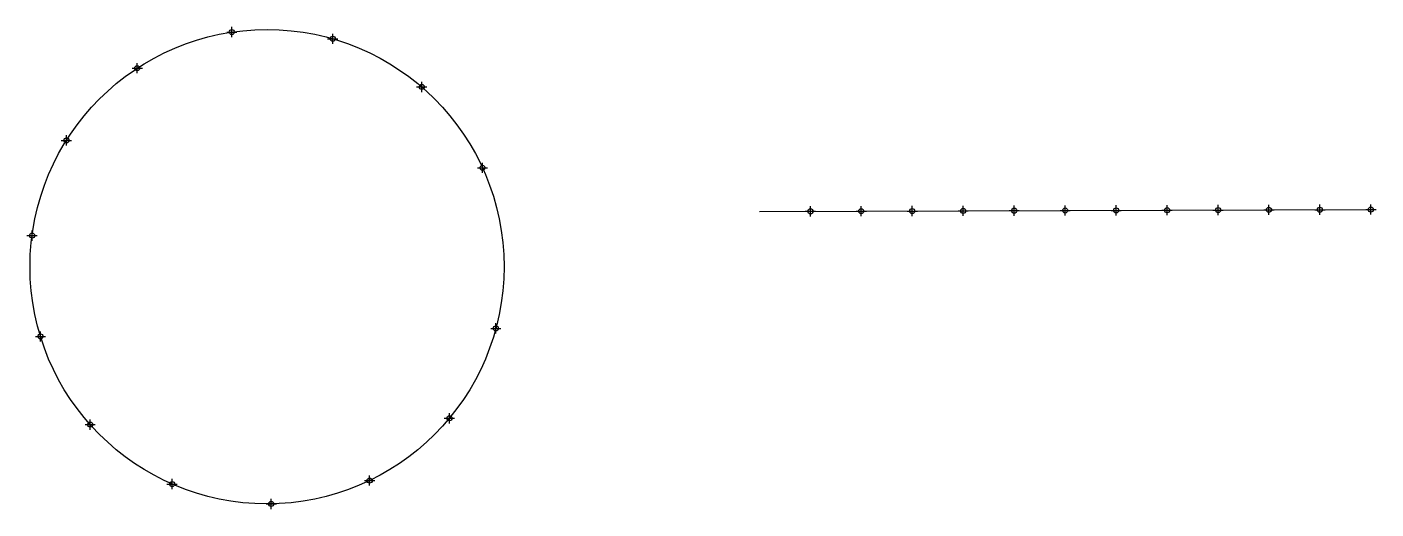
# Model space of a CAD drawing. Header units: millimetres. Extents: x 48 to 313, y 7 to 102.
import ezdxf

# ---------------------------------------------------------------- set-up
doc = ezdxf.new("R2010")
doc.units = ezdxf.units.MM
doc.header["$PDMODE"] = 34

msp = doc.modelspace()

# ---------------------------------------------------------------- linework, layer by layer
msp.add_line((192.04, 65.78), (312.63, 66.16))
msp.add_circle((95.42, 54.95), 46.51)
for p in [(88.51, 100.95), (108.31, 99.64), (69.96, 93.88), (125.77, 90.2), (56.05, 79.72), (137.7, 74.34), (202.04, 65.81), (212.04, 65.84), (222.04, 65.87), (232.04, 65.9), (242.04, 65.94), (252.04, 65.97), (262.04, 66), (272.04, 66.03), (282.04, 66.06), (292.04, 66.1), (302.04, 66.13), (312.04, 66.16), (49.31, 61.05), (140.33, 42.86), (50.97, 41.28), (60.72, 23.99), (131.2, 25.24), (76.79, 12.34), (115.56, 13.03), (96.25, 8.45)]:
    msp.add_point(p)

doc.saveas('drawing.dxf')
